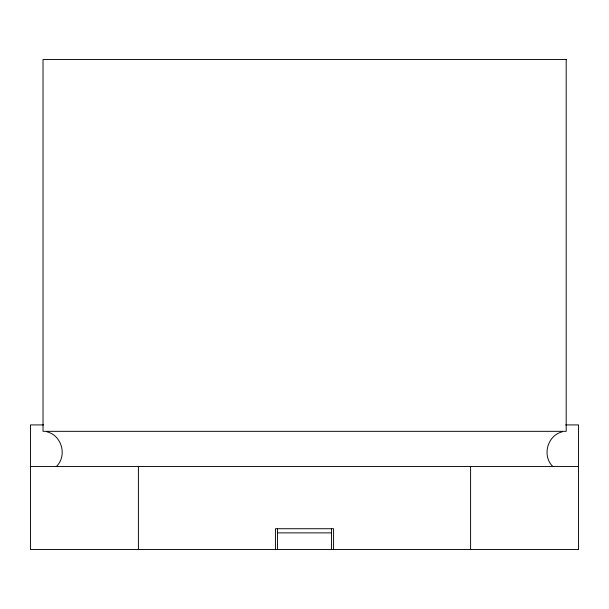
<?xml version="1.0" encoding="UTF-8"?>
<svg xmlns="http://www.w3.org/2000/svg" width="609" height="609" viewBox="0 0 609 609"><rect width="100%" height="100%" fill="white"/><g stroke="black" fill="none" stroke-linecap="round" stroke-linejoin="round"><path stroke-width="0.91" d="M56.287 466.585C67.454 456.065 61.928 435.382 46.992 431.85M562.244 431.85C547.308 435.382 541.782 456.065 552.942 466.585M43.612 424.915L30.45 424.915L30.45 549.485L578.55 549.485L578.55 424.915L565.632 424.915M30.45 466.441L578.55 466.441M277.514 532.875L331.486 532.875M470.59 466.441L470.59 549.485M333.565 549.485L333.565 528.726L275.435 528.726L275.435 549.485M331.486 528.635L331.486 549.485M277.514 528.635L277.514 549.485M138.41 466.441L138.41 549.485M566.203 59.515L43.026 59.515L43.026 431.332L566.203 431.332L566.203 59.515"/></g></svg>
